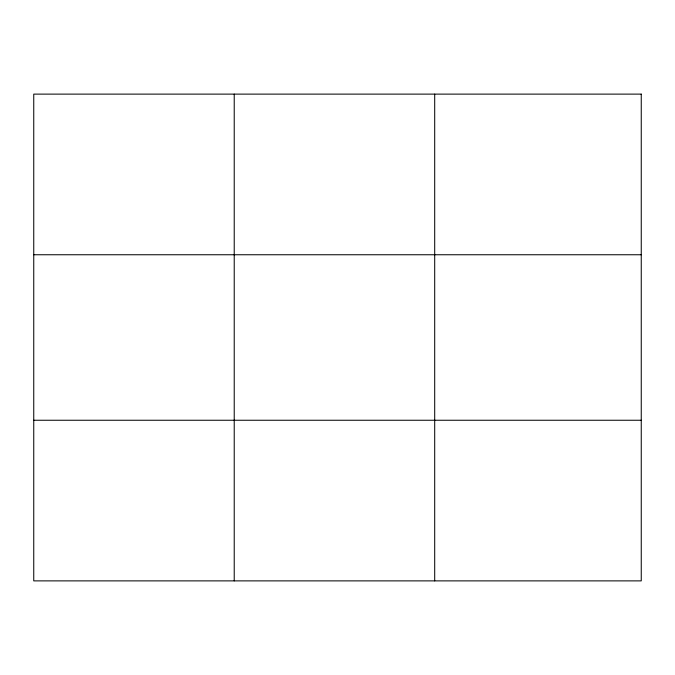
<?xml version="1.0" encoding="UTF-8"?>
<svg xmlns="http://www.w3.org/2000/svg" width="675" height="675" viewBox="0 0 675 675"><rect width="100%" height="100%" fill="white"/><g stroke="black" fill="none" stroke-linecap="round" stroke-linejoin="round"><path stroke-width="1.01" d="M234.225 580.88L234.225 94.12M434.7 580.88L434.7 94.12M33.75 254.753L641.25 254.753M33.75 420.247L641.25 420.247M641.25 94.12L641.25 580.88L33.75 580.88L33.75 94.12L641.25 94.12"/></g></svg>
